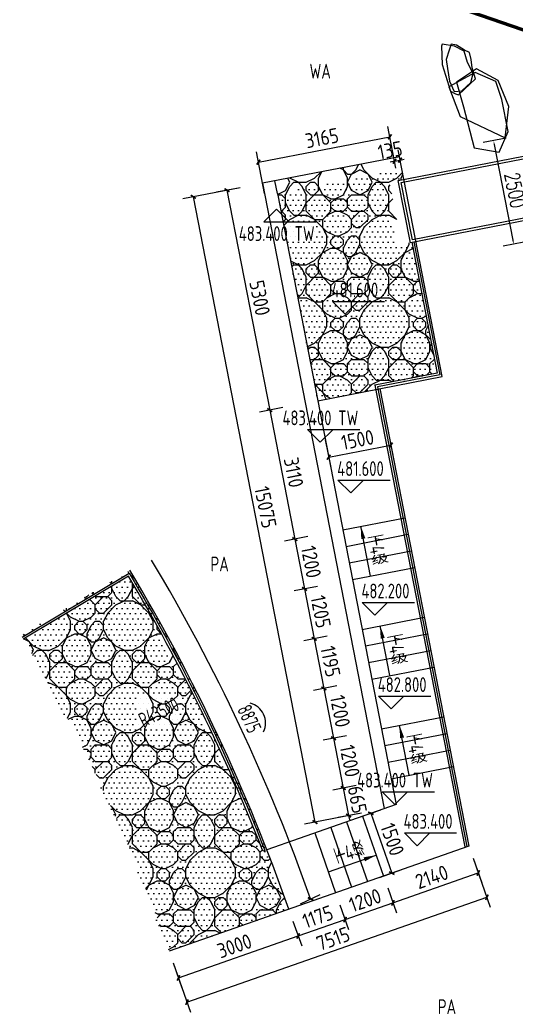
# Model space of a CAD drawing. Extents: x -16492 to 345596, y -4133 to 400729.
# Drawn here: x -2645 to 9094, y 63967 to 87492 of the extents above; entities that cross this region are included whole.
import ezdxf

# ---------------------------------------------------------------- set-up
doc = ezdxf.new("R2010")
doc.units = 0
doc.header["$LTSCALE"] = 10
doc.header["$MEASUREMENT"] = 0
for name, color, linetype in [('0-园建', 30, 'Continuous'), ('0-护栏', 1, 'Continuous'), ('0-铺装', 8, 'Continuous'), ('11-05-景石', 2, 'Continuous'), ('DIM-ELEV', 3, 'Continuous'), ('PUB_DIM', 3, 'Continuous'), ('PUB_TEXT', 7, 'Continuous'), ('W-bridge approach引桥', 4, 'Continuous')]:
    doc.layers.add(name, color=color, linetype=linetype)
doc.styles.add('_ANNOTATION', font='@TSSDENG-SPI.SHX', dxfattribs={"width": 0.75, "bigfont": '@HZTXT-SPI.SHX'})
doc.styles.add('_DIMTXT', font='@TSSDENG-SPI.SHX', dxfattribs={"width": 0.75, "bigfont": '@HZTXT-SPI.SHX'})
doc.styles.get("Standard").update_dxf_attribs({"font": 'gbenor.shx', "bigfont": 'gbcbig.shx'})
doc.styles.add('STANDARD_T3', font='simplex.shx', dxfattribs={"width": 0.7, "bigfont": 'gbcbig.shx'})
doc.dimstyles.new('_LINEAR$$100', dxfattribs={"dimscale": 100, "dimtxt": 3.5, "dimasz": 1, "dimexe": 2.5, "dimexo": 3, "dimgap": 1, "dimtad": 1, "dimdec": 0, "dimrnd": 5, "dimzin": 0, "dimdsep": 46, "dimtxsty": 'Standard', "dimblk": 'ARCHTICK', "dimblk1": 'ARCHTICK', "dimblk2": 'ARCHTICK', "dimcen": 0.09, "dimclrt": 7, "dimazin": 2, "dimtfac": 1, "dimtdec": 0, "dimtix": 1, "dimtmove": 2, "dimatfit": 3, "dimfxl": 1, "dimtolj": 1, "dimtzin": 0, "dimarcsym": 2})
doc.dimstyles.new('W&&100', dxfattribs={"dimtxt": 350, "dimasz": 100, "dimexe": 250, "dimexo": 300, "dimgap": 100, "dimtad": 1, "dimdec": 0, "dimzin": 0, "dimdsep": 46, "dimtxsty": 'STANDARD_T3', "dimcen": 0.09, "dimclrd": 1, "dimclre": 1, "dimclrt": 7, "dimazin": 2, "dimtfac": 1, "dimtdec": 0, "dimtix": 1, "dimtmove": 2, "dimatfit": 3, "dimfxl": 100, "dimtolj": 1, "dimtzin": 0, "dimarcsym": 0})

# ---------------------------------------------------------------- blocks, each defined once
blk = doc.blocks.new('_ArchTick')
at = {"color": 0, "linetype": 'ByBlock', "const_width": 0.4}
blk.add_lwpolyline([(-0.5, -0.5), (0.5, 0.5)], dxfattribs=at)
blk = doc.blocks.new('*D390')
at = {"layer": 'Defpoints', "color": 0, "transparency": 16777216}
for p in [(3716, 66451), (3938, 65816), (884, 65460)]:
    blk.add_point(p, dxfattribs=at)
at = {"layer": 'PUB_DIM', "color": 0, "lineweight": -2, "transparency": 16777216}
for p, q in [((3815, 66167), (4021, 65580)), ((1106, 64825), (3938, 65816)), ((983, 65177), (1188, 64589))]:
    blk.add_line(p, q, dxfattribs=at)
at = {"layer": 'PUB_DIM', "color": 0, "lineweight": -2, "transparency": 16777216, "xscale": 100, "yscale": 100, "zscale": 100}
for p, rotation in [((3938, 65816), 19.2750304506777), ((1106, 64825), 199.2750304506777)]:
    blk.add_blockref('_ArchTick', p, dxfattribs=dict(at, rotation=rotation))
at = {"layer": 'PUB_DIM', "color": 7, "transparency": 16777216, "insert": (2431, 65580), "char_height": 350, "attachment_point": 5, "rotation": 19.275}
blk.add_mtext('\\A1;3000', dxfattribs=at)
blk = doc.blocks.new('*D391')
at = {"layer": 'Defpoints', "color": 0, "transparency": 16777216}
for p in [(4825, 66838), (3716, 66451), (5047, 66203)]:
    blk.add_point(p, dxfattribs=at)
at = {"layer": 'PUB_DIM', "color": 0, "lineweight": -2, "transparency": 16777216}
for p, q in [((4924, 66555), (5129, 65967)), ((3815, 66167), (4021, 65580)), ((3938, 65816), (5047, 66203))]:
    blk.add_line(p, q, dxfattribs=at)
at = {"layer": 'PUB_DIM', "color": 0, "lineweight": -2, "transparency": 16777216, "xscale": 100, "yscale": 100, "zscale": 100}
for p, rotation in [((5047, 66203), 19.27503045173628), ((3938, 65816), 199.2750304517363)]:
    blk.add_blockref('_ArchTick', p, dxfattribs=dict(at, rotation=rotation))
at = {"layer": 'PUB_DIM', "color": 7, "transparency": 16777216, "insert": (4402, 66269), "char_height": 350, "attachment_point": 5, "rotation": 19.275}
blk.add_mtext('\\A1;1175', dxfattribs=at)
blk = doc.blocks.new('*D392')
at = {"layer": 'Defpoints', "color": 0, "transparency": 16777216}
for p in [(5957, 67234), (4825, 66838), (6179, 66599)]:
    blk.add_point(p, dxfattribs=at)
at = {"layer": 'PUB_DIM', "color": 0, "lineweight": -2, "transparency": 16777216}
for p, q in [((6056, 66951), (6262, 66363)), ((5047, 66203), (6179, 66599)), ((4924, 66555), (5129, 65967))]:
    blk.add_line(p, q, dxfattribs=at)
at = {"layer": 'PUB_DIM', "color": 0, "lineweight": -2, "transparency": 16777216, "xscale": 100, "yscale": 100, "zscale": 100}
for p, rotation in [((6179, 66599), 19.27503045017435), ((5047, 66203), 199.2750304501743)]:
    blk.add_blockref('_ArchTick', p, dxfattribs=dict(at, rotation=rotation))
at = {"layer": 'PUB_DIM', "color": 7, "transparency": 16777216, "insert": (5522, 66661), "char_height": 350, "attachment_point": 5, "rotation": 19.275}
blk.add_mtext('\\A1;1200', dxfattribs=at)
blk = doc.blocks.new('*D393')
at = {"layer": 'Defpoints', "color": 0, "transparency": 16777216}
for p in [(7978, 67941), (8200, 67306), (5957, 67234)]:
    blk.add_point(p, dxfattribs=at)
at = {"layer": 'PUB_DIM', "color": 0, "lineweight": -2, "transparency": 16777216}
for p, q in [((8077, 67658), (8283, 67070)), ((6179, 66599), (8200, 67306)), ((6056, 66951), (6262, 66363))]:
    blk.add_line(p, q, dxfattribs=at)
at = {"layer": 'PUB_DIM', "color": 0, "lineweight": -2, "transparency": 16777216, "xscale": 100, "yscale": 100, "zscale": 100}
for p, rotation in [((8200, 67306), 19.27503045096988), ((6179, 66599), 199.2750304509699)]:
    blk.add_blockref('_ArchTick', p, dxfattribs=dict(at, rotation=rotation))
at = {"layer": 'PUB_DIM', "color": 7, "transparency": 16777216, "insert": (7099, 67212), "char_height": 350, "attachment_point": 5, "rotation": 19.275}
blk.add_mtext('\\A1;2140', dxfattribs=at)
blk = doc.blocks.new('*D394')
at = {"layer": 'Defpoints', "color": 0, "transparency": 16777216}
for p in [(7978, 67941), (8402, 66731), (884, 65460)]:
    blk.add_point(p, dxfattribs=at)
at = {"layer": 'PUB_DIM', "color": 0, "lineweight": -2, "transparency": 16777216}
for p, q in [((8077, 67658), (8484, 66495)), ((1307, 64250), (8402, 66731)), ((983, 65177), (1390, 64014))]:
    blk.add_line(p, q, dxfattribs=at)
at = {"layer": 'PUB_DIM', "color": 0, "lineweight": -2, "transparency": 16777216, "xscale": 100, "yscale": 100, "zscale": 100}
for p, rotation in [((8402, 66731), 19.27503395312139), ((1307, 64250), 199.2750339531214)]:
    blk.add_blockref('_ArchTick', p, dxfattribs=dict(at, rotation=rotation))
at = {"layer": 'PUB_DIM', "color": 7, "transparency": 16777216, "insert": (4764, 65750), "char_height": 350, "attachment_point": 5, "rotation": 19.275}
blk.add_mtext('\\A1;7515', dxfattribs=at)
blk = doc.blocks.new('*D395')
at = {"layer": 'Defpoints', "color": 0, "transparency": 16777216}
for p in [(6349, 84174), (6306, 83691), (6438, 83716)]:
    blk.add_point(p, dxfattribs=at)
at = {"layer": 'PUB_DIM', "color": 0, "lineweight": -2, "transparency": 16777216}
for p, q in [((6248, 83985), (6169, 84394)), ((6381, 84011), (6301, 84419)), ((6217, 84148), (6118, 84129)), ((6217, 84148), (6349, 84174)), ((6349, 84174), (6447, 84193))]:
    blk.add_line(p, q, dxfattribs=at)
at = {"layer": 'PUB_DIM', "color": 0, "lineweight": -2, "transparency": 16777216, "xscale": 100, "yscale": 100, "zscale": 100}
for p, rotation in [((6217, 84148), 11.00676508225179), ((6349, 84174), 191.0067650822518)]:
    blk.add_blockref('_ArchTick', p, dxfattribs=dict(at, rotation=rotation))
at = {"layer": 'PUB_DIM', "color": 7, "transparency": 16777216, "insert": (6113, 84407), "char_height": 350, "attachment_point": 5, "rotation": 11.0068}
blk.add_mtext('\\A1;135', dxfattribs=at)
blk = doc.blocks.new('*D396')
at = {"layer": 'Defpoints', "color": 0, "transparency": 16777216}
for p in [(5608, 69434), (5735, 68782), (5132, 68665)]:
    blk.add_point(p, dxfattribs=at)
at = {"layer": 'PUB_DIM', "color": 0, "lineweight": -2, "transparency": 16777216}
for p, q in [((5005, 69316), (4986, 69414)), ((5314, 69376), (4760, 69269)), ((5005, 69316), (5132, 68665)), ((5440, 68725), (4886, 68617)), ((5132, 68665), (5151, 68567))]:
    blk.add_line(p, q, dxfattribs=at)
at = {"layer": 'PUB_DIM', "color": 0, "lineweight": -2, "transparency": 16777216, "xscale": 100, "yscale": 100, "zscale": 100}
for p, rotation in [((5005, 69316), 281.0067650815216), ((5132, 68665), 101.0067650815216)]:
    blk.add_blockref('_ArchTick', p, dxfattribs=dict(at, rotation=rotation))
at = {"layer": 'PUB_DIM', "color": 7, "transparency": 16777216, "insert": (5338, 69043), "char_height": 350, "attachment_point": 5, "rotation": 281.0068}
blk.add_mtext('\\A1;665', dxfattribs=at)
blk = doc.blocks.new('*D397')
at = {"layer": 'Defpoints', "color": 0, "transparency": 16777216}
for p in [(5379, 70612), (5608, 69434), (5005, 69316)]:
    blk.add_point(p, dxfattribs=at)
at = {"layer": 'PUB_DIM', "color": 0, "lineweight": -2, "transparency": 16777216}
for p, q in [((5085, 70554), (4530, 70446)), ((4776, 70494), (5005, 69316)), ((5314, 69376), (4760, 69269))]:
    blk.add_line(p, q, dxfattribs=at)
at = {"layer": 'PUB_DIM', "color": 0, "lineweight": -2, "transparency": 16777216, "xscale": 100, "yscale": 100, "zscale": 100}
for p, rotation in [((4776, 70494), 101.0067650819432), ((5005, 69316), 281.0067650819432)]:
    blk.add_blockref('_ArchTick', p, dxfattribs=dict(at, rotation=rotation))
at = {"layer": 'PUB_DIM', "color": 7, "transparency": 16777216, "insert": (5160, 69958), "char_height": 350, "attachment_point": 5, "rotation": 281.0068}
blk.add_mtext('\\A1;1200', dxfattribs=at)
blk = doc.blocks.new('*D398')
at = {"layer": 'Defpoints', "color": 0, "transparency": 16777216}
for p in [(5150, 71789), (5379, 70612), (4776, 70494)]:
    blk.add_point(p, dxfattribs=at)
at = {"layer": 'PUB_DIM', "color": 0, "lineweight": -2, "transparency": 16777216}
for p, q in [((4856, 71732), (4301, 71624)), ((4547, 71672), (4776, 70494)), ((5085, 70554), (4530, 70446))]:
    blk.add_line(p, q, dxfattribs=at)
at = {"layer": 'PUB_DIM', "color": 0, "lineweight": -2, "transparency": 16777216, "xscale": 100, "yscale": 100, "zscale": 100}
for p, rotation in [((4547, 71672), 101.0067650805848), ((4776, 70494), 281.0067650805847)]:
    blk.add_blockref('_ArchTick', p, dxfattribs=dict(at, rotation=rotation))
at = {"layer": 'PUB_DIM', "color": 7, "transparency": 16777216, "insert": (4931, 71136), "char_height": 350, "attachment_point": 5, "rotation": 281.0068}
blk.add_mtext('\\A1;1200', dxfattribs=at)
blk = doc.blocks.new('*D399')
at = {"layer": 'Defpoints', "color": 0, "transparency": 16777216}
for p in [(4922, 72964), (5150, 71789), (4547, 71672)]:
    blk.add_point(p, dxfattribs=at)
at = {"layer": 'PUB_DIM', "color": 0, "lineweight": -2, "transparency": 16777216}
for p, q in [((4627, 72907), (4073, 72799)), ((4318, 72847), (4547, 71672)), ((4856, 71732), (4301, 71624))]:
    blk.add_line(p, q, dxfattribs=at)
at = {"layer": 'PUB_DIM', "color": 0, "lineweight": -2, "transparency": 16777216, "xscale": 100, "yscale": 100, "zscale": 100}
for p, rotation in [((4318, 72847), 101.0067650825364), ((4547, 71672), 281.0067650825364)]:
    blk.add_blockref('_ArchTick', p, dxfattribs=dict(at, rotation=rotation))
at = {"layer": 'PUB_DIM', "color": 7, "transparency": 16777216, "insert": (4702, 72312), "char_height": 350, "attachment_point": 5, "rotation": 281.0068}
blk.add_mtext('\\A1;1195', dxfattribs=at)
blk = doc.blocks.new('*D400')
at = {"layer": 'Defpoints', "color": 0, "transparency": 16777216}
for p in [(4692, 74145), (4922, 72964), (4318, 72847)]:
    blk.add_point(p, dxfattribs=at)
at = {"layer": 'PUB_DIM', "color": 0, "lineweight": -2, "transparency": 16777216}
for p, q in [((4397, 74088), (3843, 73980)), ((4088, 74028), (4318, 72847)), ((4627, 72907), (4073, 72799))]:
    blk.add_line(p, q, dxfattribs=at)
at = {"layer": 'PUB_DIM', "color": 0, "lineweight": -2, "transparency": 16777216, "xscale": 100, "yscale": 100, "zscale": 100}
for p, rotation in [((4088, 74028), 101.0067650805407), ((4318, 72847), 281.0067650805407)]:
    blk.add_blockref('_ArchTick', p, dxfattribs=dict(at, rotation=rotation))
at = {"layer": 'PUB_DIM', "color": 7, "transparency": 16777216, "insert": (4473, 73490), "char_height": 350, "attachment_point": 5, "rotation": 281.0068}
blk.add_mtext('\\A1;1205', dxfattribs=at)
blk = doc.blocks.new('*D401')
at = {"layer": 'Defpoints', "color": 0, "transparency": 16777216}
for p in [(4463, 75323), (4692, 74145), (4088, 74028)]:
    blk.add_point(p, dxfattribs=at)
at = {"layer": 'PUB_DIM', "color": 0, "lineweight": -2, "transparency": 16777216}
for p, q in [((4168, 75266), (3614, 75158)), ((3859, 75206), (4088, 74028)), ((4397, 74088), (3843, 73980))]:
    blk.add_line(p, q, dxfattribs=at)
at = {"layer": 'PUB_DIM', "color": 0, "lineweight": -2, "transparency": 16777216, "xscale": 100, "yscale": 100, "zscale": 100}
for p, rotation in [((3859, 75206), 101.0067650813998), ((4088, 74028), 281.0067650813998)]:
    blk.add_blockref('_ArchTick', p, dxfattribs=dict(at, rotation=rotation))
at = {"layer": 'PUB_DIM', "color": 7, "transparency": 16777216, "insert": (4244, 74669), "char_height": 350, "attachment_point": 5, "rotation": 281.0068}
blk.add_mtext('\\A1;1200', dxfattribs=at)
blk = doc.blocks.new('*D402')
at = {"layer": 'Defpoints', "color": 0, "transparency": 16777216}
for p in [(3869, 78377), (4463, 75323), (3859, 75206)]:
    blk.add_point(p, dxfattribs=at)
at = {"layer": 'PUB_DIM', "color": 0, "lineweight": -2, "transparency": 16777216}
for p, q in [((3574, 78319), (3020, 78211)), ((3265, 78259), (3859, 75206)), ((4168, 75266), (3614, 75158))]:
    blk.add_line(p, q, dxfattribs=at)
at = {"layer": 'PUB_DIM', "color": 0, "lineweight": -2, "transparency": 16777216, "xscale": 100, "yscale": 100, "zscale": 100}
for p, rotation in [((3265, 78259), 101.0067650815406), ((3859, 75206), 281.0067650815406)]:
    blk.add_blockref('_ArchTick', p, dxfattribs=dict(at, rotation=rotation))
at = {"layer": 'PUB_DIM', "color": 7, "transparency": 16777216, "insert": (3832, 76785), "char_height": 350, "attachment_point": 5, "rotation": 281.0068}
blk.add_mtext('\\A1;3110', dxfattribs=at)
blk = doc.blocks.new('*D403')
at = {"layer": 'Defpoints', "color": 0, "transparency": 16777216}
for p in [(2857, 83579), (3869, 78377), (3265, 78259)]:
    blk.add_point(p, dxfattribs=at)
at = {"layer": 'PUB_DIM', "color": 0, "lineweight": -2, "transparency": 16777216}
for p, q in [((2562, 83522), (2008, 83414)), ((2254, 83462), (3265, 78259)), ((3574, 78319), (3020, 78211))]:
    blk.add_line(p, q, dxfattribs=at)
at = {"layer": 'PUB_DIM', "color": 0, "lineweight": -2, "transparency": 16777216, "xscale": 100, "yscale": 100, "zscale": 100}
for p, rotation in [((2254, 83462), 101.0067650815867), ((3265, 78259), 281.0067650815867)]:
    blk.add_blockref('_ArchTick', p, dxfattribs=dict(at, rotation=rotation))
at = {"layer": 'PUB_DIM', "color": 7, "transparency": 16777216, "insert": (3029, 80913), "char_height": 350, "attachment_point": 5, "rotation": 281.0068}
blk.add_mtext('\\A1;5300', dxfattribs=at)
blk = doc.blocks.new('*D404')
at = {"layer": 'Defpoints', "color": 0, "transparency": 16777216}
for p in [(2857, 83579), (5735, 68782), (4335, 68510)]:
    blk.add_point(p, dxfattribs=at)
at = {"layer": 'PUB_DIM', "color": 0, "lineweight": -2, "transparency": 16777216}
for p, q in [((2562, 83522), (1212, 83259)), ((1457, 83307), (4335, 68510)), ((5440, 68725), (4090, 68462))]:
    blk.add_line(p, q, dxfattribs=at)
at = {"layer": 'PUB_DIM', "color": 0, "lineweight": -2, "transparency": 16777216, "xscale": 100, "yscale": 100, "zscale": 100}
for p, rotation in [((1457, 83307), 101.0067650802088), ((4335, 68510), 281.0067650802088)]:
    blk.add_blockref('_ArchTick', p, dxfattribs=dict(at, rotation=rotation))
at = {"layer": 'PUB_DIM', "color": 7, "transparency": 16777216, "insert": (3166, 75961), "char_height": 350, "attachment_point": 5, "rotation": 281.0068}
blk.add_mtext('\\A1;15075', dxfattribs=at)
blk = doc.blocks.new('*D405')
at = {"layer": 'Defpoints', "color": 0, "transparency": 16777216}
for p in [(5085, 68518), (6154, 67303), (5580, 67102)]:
    blk.add_point(p, dxfattribs=at)
at = {"layer": 'PUB_DIM', "color": 0, "lineweight": -2, "transparency": 16777216}
for p, q in [((5368, 68617), (5894, 68801)), ((5658, 68719), (6154, 67303)), ((5863, 67201), (6390, 67385))]:
    blk.add_line(p, q, dxfattribs=at)
at = {"layer": 'PUB_DIM', "color": 0, "lineweight": -2, "transparency": 16777216, "xscale": 100, "yscale": 100, "zscale": 100}
for p, rotation in [((5658, 68719), 109.2750346038566), ((6154, 67303), 289.2750346038566)]:
    blk.add_blockref('_ArchTick', p, dxfattribs=dict(at, rotation=rotation))
at = {"layer": 'PUB_DIM', "color": 7, "transparency": 16777216, "insert": (6166, 68102), "char_height": 350, "attachment_point": 5, "rotation": 289.275}
blk.add_mtext('\\A1;1500', dxfattribs=at)
blk = doc.blocks.new('*D406')
at = {"layer": 'Defpoints', "color": 0, "transparency": 16777216}
for p in [(5995, 78136), (4523, 77850), (6132, 77432)]:
    blk.add_point(p, dxfattribs=at)
at = {"layer": 'PUB_DIM', "color": 0, "lineweight": -2, "transparency": 16777216}
for p, q in [((6053, 77842), (6180, 77186)), ((4580, 77556), (4708, 76900)), ((4660, 77145), (6132, 77432))]:
    blk.add_line(p, q, dxfattribs=at)
at = {"layer": 'PUB_DIM', "color": 0, "lineweight": -2, "transparency": 16777216, "xscale": 100, "yscale": 100, "zscale": 100}
for p, rotation in [((6132, 77432), 11.00676508039873), ((4660, 77145), 191.0067650803987)]:
    blk.add_blockref('_ArchTick', p, dxfattribs=dict(at, rotation=rotation))
at = {"layer": 'PUB_DIM', "color": 7, "transparency": 16777216, "insert": (5344, 77558), "char_height": 350, "attachment_point": 5, "rotation": 11.0068}
blk.add_mtext('\\A1;1500', dxfattribs=at)
blk = doc.blocks.new('*D407')
at = {"layer": 'Defpoints', "color": 0, "transparency": 16777216}
for p in [(6106, 84725), (6306, 83691), (3198, 83093)]:
    blk.add_point(p, dxfattribs=at)
at = {"layer": 'PUB_DIM', "color": 0, "lineweight": -2, "transparency": 16777216}
for p, q in [((6249, 83985), (6059, 84971)), ((2998, 84127), (6106, 84725)), ((3141, 83387), (2951, 84372))]:
    blk.add_line(p, q, dxfattribs=at)
at = {"layer": 'PUB_DIM', "color": 0, "lineweight": -2, "transparency": 16777216, "xscale": 100, "yscale": 100, "zscale": 100}
for p, rotation in [((6106, 84725), 10.89497771682121), ((2998, 84127), 190.8949777168212)]:
    blk.add_blockref('_ArchTick', p, dxfattribs=dict(at, rotation=rotation))
at = {"layer": 'PUB_DIM', "color": 7, "transparency": 16777216, "insert": (4500, 84696), "char_height": 350, "attachment_point": 5, "rotation": 10.895}
blk.add_mtext('\\A1;3165', dxfattribs=at)
blk = doc.blocks.new('*D461')
at = {"layer": 'Defpoints', "color": 0, "transparency": 16777216}
for p in [(-8000, 6500), (-1000, 6500), (-1000, 4180)]:
    blk.add_point(p, dxfattribs=at)
at = {"layer": 'PUB_DIM', "color": 1, "lineweight": -2, "transparency": 16777216}
for p, q in [((-8000, 6200), (-8000, 3930)), ((-1000, 6200), (-1000, 3930)), ((-7900, 4180), (-1100, 4180))]:
    blk.add_line(p, q, dxfattribs=at)
at = {"layer": 'PUB_DIM', "color": 1, "transparency": 16777216}
for points in [[(-7900, 4197), (-7900, 4164), (-8000, 4180)], [(-1100, 4197), (-1100, 4164), (-1000, 4180)]]:
    blk.add_solid(points, dxfattribs=at)
at = {"layer": 'PUB_DIM', "color": 7, "transparency": 16777216, "insert": (-4500, 4455), "char_height": 350, "attachment_point": 5, "style": 'STANDARD_T3'}
blk.add_mtext('\\A1;7000', dxfattribs=at)
blk = doc.blocks.new('*D452')
at = {"layer": 'Defpoints', "color": 0, "transparency": 16777216}
for p in [(6117, 28552), (8617, 28492), (8617, 27945)]:
    blk.add_point(p, dxfattribs=at)
at = {"layer": 'W-bridge approach引桥', "color": 1, "lineweight": -2, "transparency": 16777216}
for p, q in [((6117, 28252), (6117, 27695)), ((8617, 28192), (8617, 27695)), ((6217, 27945), (8517, 27945))]:
    blk.add_line(p, q, dxfattribs=at)
at = {"layer": 'W-bridge approach引桥', "color": 1, "transparency": 16777216}
for points in [[(6217, 27961), (6217, 27928), (6117, 27945)], [(8517, 27961), (8517, 27928), (8617, 27945)]]:
    blk.add_solid(points, dxfattribs=at)
at = {"layer": 'W-bridge approach引桥', "color": 7, "transparency": 16777216, "insert": (7367, 28220), "char_height": 350, "attachment_point": 5, "style": 'STANDARD_T3'}
blk.add_mtext('\\A1;2500', dxfattribs=at)
blk = doc.blocks.new('PM')
at = {"const_width": 80}
blk.add_lwpolyline([(-2000, 6500), (-4500, 2169.9), (-7000, 6500)], dxfattribs=at)
at = {"layer": 'W-bridge approach引桥'}
for points in [[(-750, 6000), (750, 6000), (750, 0), (-750, 0)], [(-690, 5940), (690, 5940), (690, 60), (-690, 60)]]:
    blk.add_lwpolyline(points, close=True, dxfattribs=at)
at = {"layer": 'PUB_DIM'}
dim = blk.add_linear_dim(base=(-1000, 4180.5), p1=(-8000, 6500), p2=(-1000, 6500), dimstyle='W&&100', dxfattribs=at)
dim.commit()
dim.dimension.update_dxf_attribs({"geometry": '*D461', "text_midpoint": (-4500, 4455.5)})
at = {"layer": 'W-bridge approach引桥'}
dim = blk.add_linear_dim(base=(1250, 2392.8), p1=(-1250, 3000), p2=(1250, 2940), dimstyle='W&&100', dxfattribs=at)
dim.commit()
dim.dimension.update_dxf_attribs({"geometry": '*D452', "text_midpoint": (0, 2667.8), "insert": (-7366.8, -25552)})

msp = doc.modelspace()

# ---------------------------------------------------------------- hatches: boundary and pattern name
at = {"layer": '0-铺装'}
h = msp.add_hatch(dxfattribs=at)
h.set_pattern_fill('卵石砌体', color=256, scale=300)
h.set_pattern_definition([(0, (4810.7, 78480), (0, 1950), [97.5, -292.5, 97.5, -1462.5]), (0, (5298.2, 78675), (0, 1950), [97.5, -1852.5]), (0, (4323.2, 78870), (0, 1950), [195, -1755]), (0, (3835.7, 78967.4), (0, 1950), [292.5, -1657.5]), (0, (4810.7, 79065), (0, 1950), [195, -195, 292.5, -1267.5]), (0, (4713.2, 79357.4), (0, 1950), [292.5, -1657.5]), (0, (4225.7, 79455), (0, 1950), [292.5, -682.5, 292.5, -682.5]), (0, (3835.7, 79747.4), (0, 1950), [292.5, -97.5, 97.5, -1462.5]), (0, (5103.2, 79942.4), (0, 1950), [97.5, -1852.5]), (0, (4713.2, 80137.4), (0, 1950), [195, -1755]), (90, (3445.7, 80235), (-1950, 1e-13), [195, -1755]), (90, (3640.7, 78870), (-1950, 1e-13), [97.5, -195, 292.5, -1365]), (90, (4128.2, 79065), (-1950, 1e-13), [390, -97.5, 97.5, -1365]), (90, (4420.7, 79552.4), (-1950, 1e-13), [292.5, -1657.5]), (90, (4518.2, 78675), (-1950, 1e-13), [195, -1755]), (90, (4615.7, 80235), (-1950, 1e-13), [195, -1755]), (90, (4713.2, 79065), (-1950, 1e-13), [195, -975, 97.5, -682.5]), (90, (5005.7, 80040), (-1950, 1e-13), [97.5, -97.5, 97.5, -1657.5]), (90, (5103.2, 79162.4), (-1950, 1e-13), [195, -292.5, 195, -1267.5]), (90, (5200.7, 78675), (-1950, 1e-13), [195, -1755]), (45, (3543.2, 78675), (1e-13, 1950), [275.77, -551.54, 413.66, -1516.75]), (45, (3445.7, 78675), (1e-13, 1950), [275.77, -2481.95]), (45, (4518.2, 78870), (1e-13, 1950), [275.77, -2481.95]), (45, (4323.2, 79845), (1e-13, 1950), [275.77, -2481.95]), (45, (5200.7, 78870), (1e-13, 1950), [275.77, -2481.95]), (45, (3543.2, 79065), (1e-13, 1950), [137.9, -2619.83]), (45, (3738.2, 79650), (1e-13, 1950), [137.9, -2619.83]), (45, (3933.2, 78967.4), (1e-13, 1950), [137.9, -2619.83]), (45, (4128.2, 79650), (1e-13, 1950), [137.9, -2619.83]), (45, (4713.2, 79260), (1e-13, 1950), [137.9, -2619.83]), (45, (4713.2, 80332.4), (1e-13, 1950), [137.9, -2619.83]), (45, (4908.2, 80137.4), (1e-13, 1950), [137.9, -2619.83]), (45, (5005.7, 79065), (1e-13, 1950), [137.9, -2619.83]), (45, (5103.2, 78577.4), (1e-13, 1950), [137.9, -2619.83]), (45, (5103.2, 79357.4), (1e-13, 1950), [137.9, -2619.83]), (45, (5103.2, 80332.4), (1e-13, 1950), [137.9, -2619.83]), (45, (5200.7, 79942.4), (1e-13, 1950), [137.9, -2619.83]), (135, (4810.7, 80137.4), (-1950, 1e-13), [137.9, -2619.83]), (135, (5005.7, 80332.4), (-1950, 1e-13), [137.9, -2619.83]), (135, (5103.2, 79942.4), (-1950, 1e-13), [137.9, -2619.83]), (135, (5395.7, 80332.4), (-1950, 1e-13), [137.9, -2619.83]), (135, (4420.7, 79650), (-1950, 1e-13), [137.9, -2619.83]), (135, (4225.7, 79455), (-1950, 1e-13), [137.9, -2619.83]), (135, (3640.7, 78967.4), (-1950, 1e-13), [137.9, -2619.83]), (135, (3835.7, 78967.4), (-1950, 1e-13), [137.9, -2619.83]), (135, (4030.7, 79650), (-1950, 1e-13), [137.9, -2619.83]), (135, (3640.7, 79357.4), (-1950, 1e-13), [137.9, -2619.83]), (135, (4810.7, 79065), (-1950, 1e-13), [137.9, -2619.83]), (135, (5103.2, 79260), (-1950, 1e-13), [137.9, -2619.83]), (135, (5200.7, 78870), (-1950, 1e-13), [137.9, -2619.83]), (135, (5200.7, 79065), (-1950, 1e-13), [137.9, -2619.83]), (135, (5298.2, 78675), (-1950, 1e-13), [137.9, -2619.83]), (135, (3738.2, 79845), (-1950, 1e-13), [275.77, -2481.95]), (135, (4713.2, 79260), (-1950, 1e-13), [275.77, -2481.95]), (135, (4615.7, 78577.4), (-1950, 1e-13), [689.43, -2068.3]), (26.565, (3445.7, 79454.9), (1950, 8e-07), [218, -4142.32]), (26.565, (3738.2, 78869.9), (1950, 8e-07), [218, -4142.32]), (26.565, (4128.2, 79747.4), (1950, 8e-07), [218, -4142.32]), (26.565, (4908.2, 78479.9), (1950, 8e-07), [218, -4142.32]), (26.565, (4615.7, 78967.4), (1950, 8e-07), [218, -4142.32]), (26.565, (4810.7, 79357.4), (1950, 8e-07), [218, -4142.32]), (26.565, (4518.2, 80039.9), (1950, 8e-07), [218, -4142.32]), (26.565, (5200.7, 79942.4), (1950, 8e-07), [218, -4142.32]), (63.435, (3640.7, 79454.9), (8e-07, 1950), [218, -4142.32]), (63.435, (3640.7, 79552.4), (8e-07, 1950), [218, -4142.32]), (63.435, (4420.7, 79844.9), (8e-07, 1950), [436.02, -3924.3]), (63.435, (5103.2, 79747.4), (8e-07, 1950), [218, -4142.32]), (63.435, (5005.7, 79454.9), (8e-07, 1950), [218, -4142.32]), (63.435, (4030.7, 79064.9), (8e-07, 1950), [218, -4142.32]), (63.435, (5005.7, 80137.4), (8e-07, 1950), [218, -4142.32]), (63.435, (5298.2, 80039.9), (8e-07, 1950), [218, -4142.32]), (116.565, (3543.2, 80039.9), (-8e-07, 1950), [218, -4142.32]), (116.565, (4615.7, 78479.9), (-8e-07, 1950), [218, -4142.32]), (116.565, (3738.2, 79747.4), (-8e-07, 1950), [218, -4142.32]), (116.565, (5200.7, 79552.4), (-8e-07, 1950), [218, -4142.32]), (116.565, (4518.2, 79454.9), (-8e-07, 1950), [218, -4142.32]), (116.565, (5103.2, 79844.9), (-8e-07, 1950), [218, -4142.32]), (116.565, (4128.2, 79454.9), (-8e-07, 1950), [218, -4142.32]), (116.565, (3738.2, 79064.9), (-8e-07, 1950), [218, -4142.32]), (153.435, (3640.7, 79942.4), (-1950, 8e-07), [218, -4142.32]), (153.435, (4323.2, 78869.9), (-1950, 8e-07), [218, -4142.32]), (153.435, (3933.2, 79747.4), (-1950, 8e-07), [218, -4142.32]), (153.435, (5103.2, 78967.4), (-1950, 8e-07), [218, -4142.32]), (153.435, (4810.7, 78479.9), (-1950, 8e-07), [218, -4142.32]), (153.435, (5005.7, 80039.9), (-1950, 8e-07), [218, -4142.32]), (153.435, (4713.2, 79357.4), (-1950, 8e-07), [218, -4142.32]), (153.435, (3640.7, 79942.4), (-1950, 8e-07), [218, -4142.32]), (153.435, (5395.7, 79454.9), (-1950, 8e-07), [218, -4142.32]), (243.435, (3543.2, 78674.9), (-8e-07, -1950), [218, -4142.32])])
edge = h.paths.add_edge_path()
edge.add_line((3388.5, 83682.4), (6055.8, 84201.2))
edge.add_line((6055.8, 84201.2), (6386.8, 83980))
edge.add_line((6386.8, 83980), (6438.1, 83716.5))
edge.add_line((6438.1, 83716.5), (6102.3, 83651.2))
edge.add_line((6102.3, 83651.2), (6388.7, 82178.8))
edge.add_line((6388.7, 82178.8), (6643.3, 82228.3))
edge.add_line((6643.3, 82228.3), (7213.1, 79298.8))
edge.add_arc((7216.7, 79223.9), 75, 92.80793, 253.07775)
edge.add_arc((7216.7, 79223.9), 75, 253.07775, 289.2056)
edge.add_line((7241.4, 79153.1), (7244.4, 79137.8))
edge.add_line((7244.4, 79137.8), (5772, 78851.4))
edge.add_line((5772, 78851.4), (5791.1, 78753.3))
edge.add_line((5791.1, 78753.3), (4416.8, 78486))
edge.add_line((4416.8, 78486), (3388.5, 83682.4))
h = msp.add_hatch(dxfattribs=at)
h.set_pattern_fill('DOTS', color=256, scale=2000)
h.set_pattern_definition([(0, (3445.74, 78479.94), (62.5, 125), [0, -125])])
h.paths.add_polyline_path([(3445.7, 83388), (6096.1, 83903.5), (6390.5, 83960.7), (6436.9, 83722.6), (5982.1, 83634.1), (6268.5, 82161.7), (6625.1, 82231.1), (7196.6, 79292.8, 0.8411079), (7178.4, 79146.1, 0.1589564), (7224.9, 79147.1), (7227.9, 79131.8), (5755.5, 78845.4), (5774.6, 78747.2), (4400.4, 78479.9)])
h = msp.add_hatch(dxfattribs=at)
h.set_pattern_fill('DOTS', color=256, scale=2000)
h.set_pattern_definition([(0, (-2661.8, 65442.12), (62.5, 125), [0, -125])])
h.paths.add_polyline_path([(-2645.3, 72913.9), (-73.1, 74457.7, -0.0423947), (3168.2, 67846, -0.0086226), (3688, 66438.7), (855.5, 65448.1, 0.0504566), (-2593.9, 72828.2), (-107.4, 74320.4, -0.0418504), (3074.5, 67809.6), (3121.1, 67827.7, 0.0421394), (-90.2, 74389.1), (-2619.6, 72871, 0.0003089)])
h = msp.add_hatch(dxfattribs=at)
h.set_pattern_fill('卵石砌体', color=256, scale=300)
h.set_pattern_definition([(0, (-1252, 65460), (0, 1950), [97.5, -292.5, 97.5, -1462.5]), (0, (-764.5, 65655), (0, 1950), [97.5, -1852.5]), (0, (-1739.5, 65850), (0, 1950), [195, -1755]), (0, (-2227, 65947.5), (0, 1950), [292.5, -1657.5]), (0, (-1252, 66045), (0, 1950), [195, -195, 292.5, -1267.5]), (0, (-1349.5, 66337.5), (0, 1950), [292.5, -1657.5]), (0, (-1837, 66435), (0, 1950), [292.5, -682.5, 292.5, -682.5]), (0, (-2227, 66727.5), (0, 1950), [292.5, -97.5, 97.5, -1462.5]), (0, (-959.5, 66922.5), (0, 1950), [97.5, -1852.5]), (0, (-1349.5, 67117.5), (0, 1950), [195, -1755]), (90, (-2617, 67215), (-1950, 1e-13), [195, -1755]), (90, (-2422, 65850), (-1950, 1e-13), [97.5, -195, 292.5, -1365]), (90, (-1934.5, 66045), (-1950, 1e-13), [390, -97.5, 97.5, -1365]), (90, (-1642, 66532.5), (-1950, 1e-13), [292.5, -1657.5]), (90, (-1544.5, 65655), (-1950, 1e-13), [195, -1755]), (90, (-1447, 67215), (-1950, 1e-13), [195, -1755]), (90, (-1349.5, 66045), (-1950, 1e-13), [195, -975, 97.5, -682.5]), (90, (-1057, 67020), (-1950, 1e-13), [97.5, -97.5, 97.5, -1657.5]), (90, (-959.5, 66142.5), (-1950, 1e-13), [195, -292.5, 195, -1267.5]), (90, (-862, 65655), (-1950, 1e-13), [195, -1755]), (45, (-2519.5, 65655), (1e-13, 1950), [275.77, -551.54, 413.66, -1516.75]), (45, (-2617, 65655), (1e-13, 1950), [275.77, -2481.95]), (45, (-1544.5, 65850), (1e-13, 1950), [275.77, -2481.95]), (45, (-1739.5, 66825), (1e-13, 1950), [275.77, -2481.95]), (45, (-862, 65850), (1e-13, 1950), [275.77, -2481.95]), (45, (-2519.5, 66045), (1e-13, 1950), [137.9, -2619.83]), (45, (-2324.5, 66630), (1e-13, 1950), [137.9, -2619.83]), (45, (-2129.5, 65947.5), (1e-13, 1950), [137.9, -2619.83]), (45, (-1934.5, 66630), (1e-13, 1950), [137.9, -2619.83]), (45, (-1349.5, 66240), (1e-13, 1950), [137.9, -2619.83]), (45, (-1349.5, 67312.5), (1e-13, 1950), [137.9, -2619.83]), (45, (-1154.5, 67117.5), (1e-13, 1950), [137.9, -2619.83]), (45, (-1057, 66045), (1e-13, 1950), [137.9, -2619.83]), (45, (-959.5, 65557.5), (1e-13, 1950), [137.9, -2619.83]), (45, (-959.5, 66337.5), (1e-13, 1950), [137.9, -2619.83]), (45, (-959.5, 67312.5), (1e-13, 1950), [137.9, -2619.83]), (45, (-862, 66922.5), (1e-13, 1950), [137.9, -2619.83]), (135, (-1252, 67117.5), (-1950, 1e-13), [137.9, -2619.83]), (135, (-1057, 67312.5), (-1950, 1e-13), [137.9, -2619.83]), (135, (-959.5, 66922.5), (-1950, 1e-13), [137.9, -2619.83]), (135, (-667, 67312.5), (-1950, 1e-13), [137.9, -2619.83]), (135, (-1642, 66630), (-1950, 1e-13), [137.9, -2619.83]), (135, (-1837, 66435), (-1950, 1e-13), [137.9, -2619.83]), (135, (-2422, 65947.5), (-1950, 1e-13), [137.9, -2619.83]), (135, (-2227, 65947.5), (-1950, 1e-13), [137.9, -2619.83]), (135, (-2032, 66630), (-1950, 1e-13), [137.9, -2619.83]), (135, (-2422, 66337.5), (-1950, 1e-13), [137.9, -2619.83]), (135, (-1252, 66045), (-1950, 1e-13), [137.9, -2619.83]), (135, (-959.5, 66240), (-1950, 1e-13), [137.9, -2619.83]), (135, (-862, 65850), (-1950, 1e-13), [137.9, -2619.83]), (135, (-862, 66045), (-1950, 1e-13), [137.9, -2619.83]), (135, (-764.5, 65655), (-1950, 1e-13), [137.9, -2619.83]), (135, (-2324.5, 66825), (-1950, 1e-13), [275.77, -2481.95]), (135, (-1349.5, 66240), (-1950, 1e-13), [275.77, -2481.95]), (135, (-1447, 65557.5), (-1950, 1e-13), [689.43, -2068.3]), (26.565, (-2617, 66435.05), (1950, 8e-07), [218, -4142.32]), (26.565, (-2324.5, 65850.05), (1950, 8e-07), [218, -4142.32]), (26.565, (-1934.5, 66727.55), (1950, 8e-07), [218, -4142.32]), (26.565, (-1154.5, 65460.05), (1950, 8e-07), [218, -4142.32]), (26.565, (-1447, 65947.55), (1950, 8e-07), [218, -4142.32]), (26.565, (-1252, 66337.55), (1950, 8e-07), [218, -4142.32]), (26.565, (-1544.5, 67020.05), (1950, 8e-07), [218, -4142.32]), (26.565, (-862, 66922.55), (1950, 8e-07), [218, -4142.32]), (63.435, (-2422, 66435.05), (8e-07, 1950), [218, -4142.32]), (63.435, (-2422, 66532.55), (8e-07, 1950), [218, -4142.32]), (63.435, (-1642, 66825.05), (8e-07, 1950), [436.02, -3924.3]), (63.435, (-959.5, 66727.55), (8e-07, 1950), [218, -4142.32]), (63.435, (-1057, 66435.05), (8e-07, 1950), [218, -4142.32]), (63.435, (-2032, 66045.05), (8e-07, 1950), [218, -4142.32]), (63.435, (-1057, 67117.55), (8e-07, 1950), [218, -4142.32]), (63.435, (-764.5, 67020.05), (8e-07, 1950), [218, -4142.32]), (116.565, (-2519.5, 67020.05), (-8e-07, 1950), [218, -4142.32]), (116.565, (-1447, 65460.05), (-8e-07, 1950), [218, -4142.32]), (116.565, (-2324.5, 66727.55), (-8e-07, 1950), [218, -4142.32]), (116.565, (-862, 66532.55), (-8e-07, 1950), [218, -4142.32]), (116.565, (-1544.5, 66435.05), (-8e-07, 1950), [218, -4142.32]), (116.565, (-959.5, 66825.05), (-8e-07, 1950), [218, -4142.32]), (116.565, (-1934.5, 66435.05), (-8e-07, 1950), [218, -4142.32]), (116.565, (-2324.5, 66045.05), (-8e-07, 1950), [218, -4142.32]), (153.435, (-2422, 66922.55), (-1950, 8e-07), [218, -4142.32]), (153.435, (-1739.5, 65850.05), (-1950, 8e-07), [218, -4142.32]), (153.435, (-2129.5, 66727.55), (-1950, 8e-07), [218, -4142.32]), (153.435, (-959.5, 65947.55), (-1950, 8e-07), [218, -4142.32]), (153.435, (-1252, 65460.05), (-1950, 8e-07), [218, -4142.32]), (153.435, (-1057, 67020.05), (-1950, 8e-07), [218, -4142.32]), (153.435, (-1349.5, 66337.55), (-1950, 8e-07), [218, -4142.32]), (153.435, (-2422, 66922.55), (-1950, 8e-07), [218, -4142.32]), (153.435, (-667, 66435.05), (-1950, 8e-07), [218, -4142.32]), (243.435, (-2519.5, 65655.05), (-8e-07, -1950), [218, -4142.32])])
h.paths.add_polyline_path([(-2617, 72925.8), (-44.7, 74469.6, -0.0423947), (3196.6, 67857.9, -0.0086226), (3716.4, 66450.6), (883.9, 65460, 0.0504566), (-2565.5, 72840.1), (-79.1, 74332.3, -0.0418504), (3102.9, 67821.5), (3149.5, 67839.6, 0.0421394), (-61.9, 74401), (-2591.3, 72882.9, 0.0003089)])

# ---------------------------------------------------------------- linework, layer by layer
at = {"layer": '0-园建', "linetype": 'Continuous', "lineweight": -2}
msp.add_line((3445.7, 83388), (3388.5, 83682.4), dxfattribs=at)
for points in [[(6333.3, 84255.2), (3094, 83625.2), (5972, 68828.5)], [(3445.7, 83388), (4400.4, 78479.9), (7345.2, 79052.7), (7345.2, 79052.7), (6333.3, 84255.2)], [(5872.8, 78766.3), (7978.3, 67941)], [(4400.4, 78479.9), (6258.1, 68928.5)], [(4994.2, 75426.6), (6466.6, 75713)], [(5070.6, 75034), (6543, 75320.4)], [(5147, 74641.3), (6619.4, 74927.7)], [(5223.3, 74248.7), (6695.8, 74535.1)], [(5452.5, 73070.8), (6924.9, 73357.2)], [(5528.8, 72678.1), (7001.2, 72964.5)], [(5605.2, 72285.5), (7077.6, 72571.9)], [(5681.6, 71892.9), (7154, 72179.2)], [(5910.7, 70714.9), (7383.1, 71001.3)], [(5987, 70322.3), (7459.5, 70608.7)], [(6063.4, 69929.6), (7535.8, 70216)], [(6139.8, 69537), (7612.2, 69823.4)], [(6258.1, 68928.5), (3196.1, 67857.7)], [(5084.6, 68518.2), (5579.8, 67102.2)], [(5462.2, 68650.2), (5957.4, 67234.3)], [(4329.5, 68254.1), (4824.6, 66838.2)], [(4707.1, 68386.1), (5202.2, 66970.2)], [(7978.3, 67941), (883.9, 65460)]]:
    msp.add_lwpolyline(points, dxfattribs=at)
msp.add_arc((-37343, 52084.6), 43500, 19.28415, 30.97062, dxfattribs=at)
at = {"layer": '0-护栏', "lineweight": -3}
for points in [[(6625.1, 82231.1), (7227.9, 79131.8), (5755.5, 78845.4), (7880.2, 67921.9)], [(6674.2, 82240.6), (7286.5, 79092.2), (5814.1, 78805.9), (7929.2, 67931.5)], [(3149.5, 67839.6), (3102.9, 67821.5)]]:
    msp.add_lwpolyline(points, dxfattribs=at)
for points in [[(-2591.3, 72882.9), (-61.9, 74401, -0.0421394), (3149.5, 67839.6, -0.0421394)], [(3102.9, 67821.5, 0.0418504), (-79.1, 74332.3), (-2565.5, 72840.1)]]:
    msp.add_lwpolyline(points, format="xyb", dxfattribs=at)
at = {"layer": '11-05-景石', "color": 42}
for points in [[(7729.1, 85715.2), (8130.7, 86093.6), (8050.9, 86356.7), (8027, 86551.8), (7994.5, 86720.2), (7876.3, 86779.1), (7687, 86891.3), (7557.1, 86914.9), (7509.9, 86773), (7436.1, 86551.3), (7474.5, 86341.5), (7522, 86040.2), (7628.5, 85797.8), (7811.7, 85815.7), (8024.5, 86010.8), (8074.5, 86220.8), (7944.3, 86480.7), (7867.4, 86752.6), (7639.7, 86867.8), (7341.3, 86917.7), (7326.6, 86873.4), (7347.4, 86433.1), (7542.8, 85806.7), (7658.2, 85738.7)], [(7729.1, 85715.2), (8130.7, 86093.6), (8050.9, 86356.7), (8027, 86551.8), (7994.5, 86720.2), (7876.3, 86779.1), (7687, 86891.3), (7557.1, 86914.9), (7509.9, 86773), (7436.1, 86551.3), (7474.5, 86341.5), (7522, 86040.2), (7628.5, 85797.8), (7811.7, 85815.7), (8024.5, 86010.8), (8074.5, 86220.8), (7944.3, 86480.7), (7867.4, 86752.6), (7639.7, 86867.8), (7341.3, 86917.7), (7326.6, 86873.4), (7347.4, 86433.1), (7542.8, 85806.7), (7658.2, 85738.7)], [(8611.2, 86033.3), (8121.6, 86249.8), (7499.8, 85910.7), (7772.8, 85204.6), (8836.1, 84705.4), (8923, 85443.3), (8672.7, 86058.3), (8158.1, 86336.3), (7686.6, 86015.4), (7850.3, 85436.9), (8102.7, 84464.3), (8690.2, 84359.3), (8906.8, 84848.9), (8756.8, 85605)], [(8611.2, 86033.3), (8121.6, 86249.8), (7499.8, 85910.7), (7772.8, 85204.6), (8836.1, 84705.4), (8923, 85443.3), (8672.7, 86058.3), (8158.1, 86336.3), (7686.6, 86015.4), (7850.3, 85436.9), (8102.7, 84464.3), (8690.2, 84359.3), (8906.8, 84848.9), (8756.8, 85605)]]:
    msp.add_lwpolyline(points, close=True, dxfattribs=at)
at = {"layer": 'DIM-ELEV'}
for p, q in [((3429, 83010.3), (3129, 82710.3)), ((3429, 83010.3), (3729, 82710.3)), ((3129, 82710.3), (4362.5, 82710.3)), ((5049.1, 80527.6), (4749.1, 80827.6)), ((4749.1, 80827.6), (5982.5, 80827.6)), ((5049.1, 80527.6), (5349.1, 80827.6)), ((4462.3, 77500.1), (4162.3, 77800.1)), ((4162.3, 77800.1), (5395.7, 77800.1)), ((4462.3, 77500.1), (4762.3, 77800.1)), ((5180.2, 76299.7), (4880.2, 76599.7)), ((4880.2, 76599.7), (6113.7, 76599.7)), ((5180.2, 76299.7), (5480.2, 76599.7)), ((5753.4, 73403.4), (5453.4, 73703.4)), ((5453.4, 73703.4), (6686.8, 73703.4)), ((5753.4, 73403.4), (6053.4, 73703.4)), ((6139.6, 71188.2), (5839.6, 71488.2)), ((5839.6, 71488.2), (7073.1, 71488.2)), ((6139.6, 71188.2), (6439.6, 71488.2)), ((6227.4, 68927.7), (5927.4, 69227.7)), ((5927.4, 69227.7), (7160.8, 69227.7)), ((6227.4, 68927.7), (6527.4, 69227.7)), ((6750.2, 67952.3), (6450.2, 68252.3)), ((6450.2, 68252.3), (7683.7, 68252.3)), ((6750.2, 67952.3), (7050.2, 68252.3))]:
    msp.add_line(p, q, dxfattribs=at)
at = {"layer": 'PUB_DIM'}
msp.add_line((3990.6, 66579.2), (4458, 66798.4), dxfattribs=at)
for points in [[(5421.8, 75509.8, 0, 100, 0), (5479.1, 75215.3, 0, 0, 0)], [(5880, 73153.9, 0, 100, 0), (5937.3, 72859.5, 0, 0, 0)], [(232.2, 70607.1, 0, 0, 0), (1494.7, 71229.5, 66, 0, 0), (1674.1, 71317.9, 0, 0, 0)], [(6338.2, 70798.1, 0, 100, 0), (6395.5, 70503.6, 0, 0, 0)], [(5784.7, 67728.2, 0, 100, 0), (5501.5, 67629.2, 0, 0, 0)]]:
    msp.add_lwpolyline(points, format="xyseb", dxfattribs=at)
for points in [[(5650.9, 74331.9), (5421.8, 75509.8)], [(6109.1, 71976), (5880, 73153.9)], [(6567.4, 69620.2), (6338.2, 70798.1)], [(4651.9, 67332.1), (5784.7, 67728.2)]]:
    msp.add_lwpolyline(points, dxfattribs=at)
for centre, radius, start, end in [((-37343, 52084.6), 44066.2, 19.35949, 30.89528), ((2678.8, 70855.5), 486.2, 334.92417, 75.3306)]:
    msp.add_arc(centre, radius, start, end, dxfattribs=at)

# ---------------------------------------------------------------- block references
at = {"layer": 'PUB_DIM', "xscale": 100, "yscale": 100, "zscale": 100, "rotation": 109.3594913907335}
msp.add_blockref('_ArchTick', (4231.7, 66692.3), dxfattribs=at)
at = {"layer": 'W-bridge approach引桥', "rotation": 281.0067650822502}
msp.add_blockref('PM', (6448.7, 82954.5), dxfattribs=at)

# ---------------------------------------------------------------- texts
at = {"layer": 'DIM-ELEV', "color": 7, "style": '_ANNOTATION', "width": 0.75}
for s, p in [('483.400 TW', (2534, 82260.3)), ('481.600 ', (4730.6, 80927.6)), ('483.400 TW', (3567.3, 77900.1)), ('481.600 ', (4861.8, 76699.7)), ('482.200 ', (5434.9, 73803.4)), ('482.800 ', (5821.1, 71588.2)), ('483.400 TW', (5332.4, 69327.7)), ('483.400 ', (6431.7, 68352.3))]:
    msp.add_text(s, height=350, dxfattribs=at).set_placement(p)
at = {"layer": 'PUB_DIM', "color": 7, "style": '_ANNOTATION', "width": 0.75}
for rotation, p in [(281.00677, (5569.9, 75272.4)), (281.00677, (6028.1, 72916.5)), (281.00677, (6486.3, 70560.7)), (19.27503, (4865.6, 67512.8))]:
    msp.add_text('下4级', height=350, rotation=rotation, dxfattribs=at).set_placement(p)
at = {"layer": 'PUB_DIM', "color": 7, "width": 0.75}
for s, rotation, p in [('R43500', 26.24086, (277.7, 70741)), ('8875', 295.12739, (2485, 71177.2))]:
    msp.add_text(s, height=350, rotation=rotation, dxfattribs=at).set_placement(p)
at = {"layer": 'PUB_TEXT', "style": '_DIMTXT', "width": 0.75}
for s, p in [('WA', (4206.7, 86103.9)), ('PA', (1865.5, 74443)), ('PA', (7243.4, 63967.3))]:
    msp.add_text(s, height=350, dxfattribs=at).set_placement(p)

# ---------------------------------------------------------------- dimensions: what is measured, and where the dimension line sits
at = {"layer": 'PUB_DIM'}
for p1, p2, distance, picture, middle in [((3197.6, 83092.5), (6305.5, 83690.7), 1053.4, '*D407', (4500.5, 84696)), ((2856.9, 83579.1), (5734.9, 68782.4), -1426.2, '*D404', (3165.9, 75960.9)), ((2856.9, 83579.1), (3868.8, 78376.6), -614.6, '*D403', (3029.5, 80913)), ((3868.8, 78376.6), (4462.7, 75323.2), -614.6, '*D402', (3832.4, 76785.1)), ((4522.9, 77850.1), (5995.3, 78136.5), -718.1, '*D406', (5343.7, 77558.3)), ((4462.7, 75323.2), (4691.8, 74145.3), -614.6, '*D401', (4243.9, 74669.4)), ((4691.8, 74145.3), (4921.6, 72963.9), -614.6, '*D400', (4473.3, 73489.8)), ((4921.6, 72963.9), (5150, 71789.5), -614.6, '*D399', (4702.4, 72311.8)), ((5150, 71789.5), (5379.1, 70611.5), -614.6, '*D398', (4931.2, 71135.7)), ((5379.1, 70611.5), (5608.3, 69433.6), -614.6, '*D397', (5160.3, 69957.7)), ((5608.3, 69433.6), (5734.9, 68782.4), -614.6, '*D396', (5338.2, 69043.1)), ((5084.6, 68518.2), (5579.8, 67102.2), 607.9, '*D405', (6165.7, 68101.7)), ((883.9, 65460), (7978.3, 67941), -1282.1, '*D394', (4763.5, 65749.9)), ((5957.4, 67234.3), (7978.3, 67941), -672.5, '*D393', (7099.1, 67212.4)), ((4824.6, 66838.2), (5957.4, 67234.3), -672.5, '*D392', (5522.2, 66661)), ((3716.4, 66450.6), (4824.6, 66838.2), -672.5, '*D391', (4401.7, 66269.1)), ((883.9, 65460), (3716.4, 66450.6), -672.5, '*D390', (2431.3, 65580.1))]:
    dim = msp.add_aligned_dim(p1=p1, p2=p2, distance=distance, dimstyle='_LINEAR$$100', dxfattribs=at)
    dim.commit()
    dim.dimension.update_dxf_attribs({"geometry": picture, "text_midpoint": middle})
dim = msp.add_linear_dim(base=(6349.1, 84173.9), p1=(6305.5, 83690.7), p2=(6438.1, 83716.5), angle=11.00677, dimstyle='_LINEAR$$100', dxfattribs=at)
dim.commit()
dim.dimension.update_dxf_attribs({"geometry": '*D395', "text_midpoint": (6113.4, 84406.9), "dimtype": 161})

doc.saveas('drawing.dxf')
